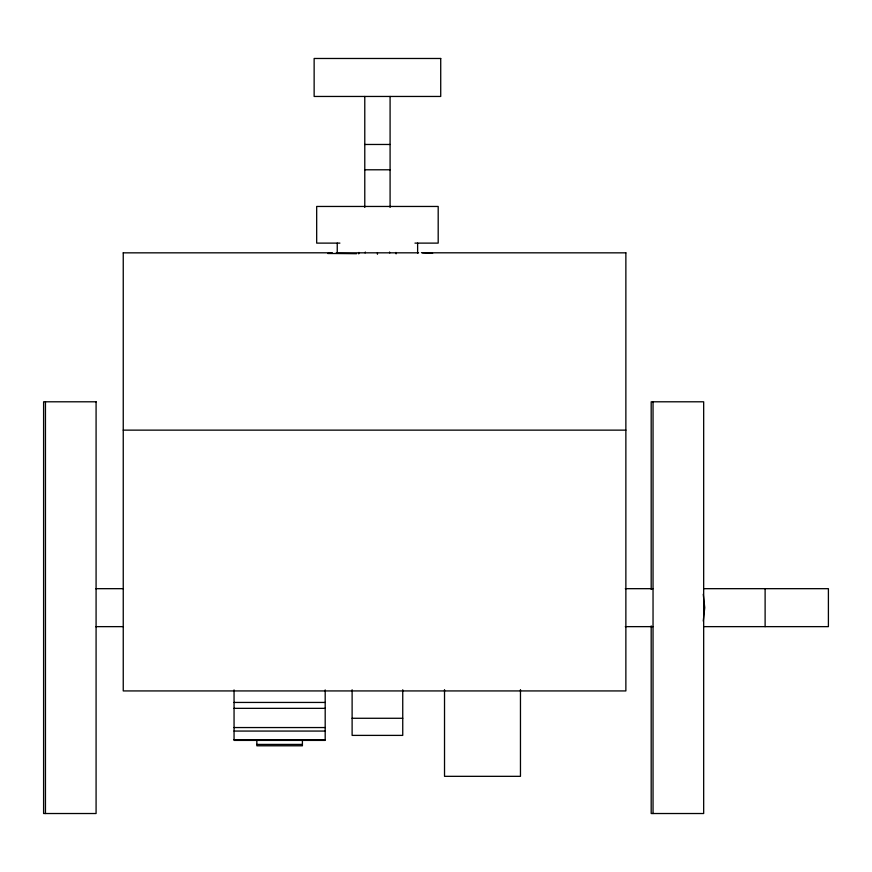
<?xml version="1.0" encoding="UTF-8"?>
<svg xmlns="http://www.w3.org/2000/svg" width="872" height="872" viewBox="0 0 872 872"><rect width="100%" height="100%" fill="white"/><g stroke="black" fill="none" stroke-linecap="round" stroke-linejoin="round"><path stroke-width="1.31" d="M703.257 621.082L704.74 607.664L703.257 594.235M418.604 252.826L336.265 252.826M364.779 144.469L390.089 144.469M364.779 169.789L390.089 169.789M339.906 243.114L316.678 243.114L316.678 206.457L438.191 206.457L438.191 243.114L414.963 243.114M123.246 252.847L332.417 252.804M422.451 252.804L625.867 252.847M123.246 430.136L625.867 430.136M95.593 588.676L123.137 588.676M625.311 588.676L653.095 588.676M704.26 588.676L828.4 588.676L828.4 626.641L704.26 626.641M95.593 626.641L123.137 626.641M625.311 626.641L653.095 626.641M234.056 702.44L325.191 702.44M234.056 708.347L325.191 708.347M352.114 718.277L402.744 718.277M234.056 727.553L325.191 727.553M234.056 731.063L325.191 731.063M234.056 739.685L325.191 739.685M256.837 744.426L302.41 744.426M765.115 588.676L765.115 626.641M653.041 401.796L653.041 813.522M651.188 589.428L651.188 401.796L703.671 401.796L703.671 813.522L651.188 813.522L651.188 625.889M625.867 252.804L625.867 690.929L123.246 690.929L123.246 252.804M520.464 689.643L520.464 776.331L444.524 776.331L444.524 689.643M417.623 243.114L417.623 253.403M402.744 689.785L402.744 735.39L352.114 735.39L352.114 689.785M390.089 96.454L390.089 207.405M377.434 252.782L377.434 254.275M364.779 96.454L364.779 207.405M337.246 243.114L337.246 253.403M325.191 689.916L325.191 740.404L234.056 740.404L234.056 689.916M302.41 739.848L302.41 745.8L256.837 745.8L256.837 739.848M45.453 401.796L45.453 813.522M365.096 252.956A12.655 12.655 0 0 1 365.335 252.041M389.533 252.041A12.655 12.655 0 0 1 389.773 252.956M358.752 253.861A18.77 18.77 0 0 1 358.959 252.444M395.91 252.444A18.77 18.77 0 0 1 396.106 253.861M327.807 253.501A58.25 0.61 0.9 0 1 356.572 253.708M421.459 252.695A58.25 2.311 -0.5 0 1 432.621 253.37M440.72 58.479L314.138 58.479L314.138 96.454L440.72 96.454L440.72 58.479M96.084 401.796L43.6 401.796L43.6 813.522L96.084 813.522L96.084 401.796"/></g></svg>
